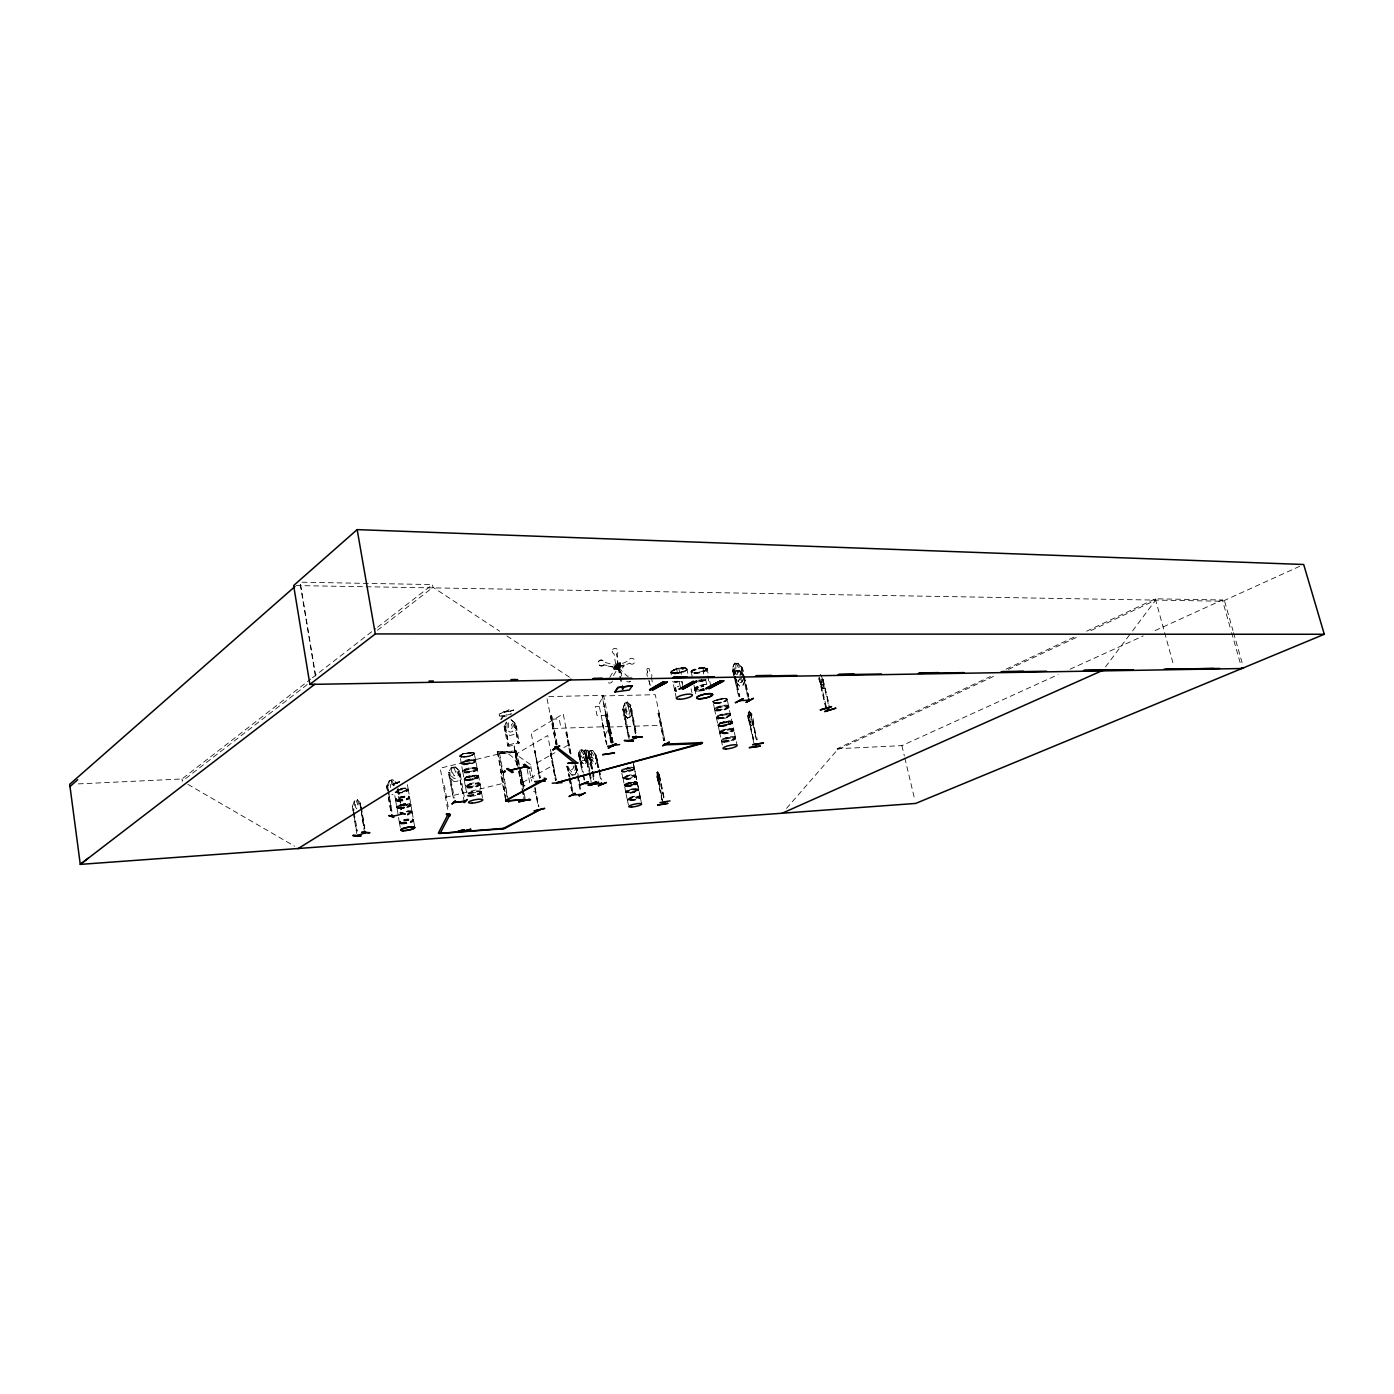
<?xml version="1.0" encoding="UTF-8"?>
<svg xmlns="http://www.w3.org/2000/svg" width="1394" height="1394" viewBox="0 0 1394 1394"><rect width="100%" height="100%" fill="white"/><g stroke="black" fill="none" stroke-linecap="round" stroke-linejoin="round"><path stroke-width="0.75" stroke-dasharray="5 3.75" d="M735.596 737.565L735.596 738.245A7.353 1.568 -12.2 0 0 725.629 738.681A7.353 1.568 -12.2 0 0 724.253 741.747A7.353 1.568 -12.2 0 0 735.649 738.28L736.99 744.744M628.293 706.95L626.586 703.116L625.714 703.534L626.15 710.382L627.422 711.898L628.729 709.145M728.609 705.939L728.835 707.42A7.197 1.655 -12.2 0 0 719.008 707.769A7.197 1.655 -12.2 0 0 717.683 710.957A7.197 1.655 -12.2 0 0 728.853 707.49L730.595 715.471A7.214 1.638 -12.2 0 1 719.426 719.043A7.214 1.638 -12.2 0 1 720.75 715.906A7.214 1.638 -12.2 0 1 730.613 715.592L730.648 714.965M748.473 717.405L754.154 742.688M719.531 732.129L721.29 740.04M721.308 740.197L722.998 748.108M749.17 722.301C754.433 731.78 744.64 715 748.142 712.107C755.949 710.243 752.516 735.805 756.942 739.987M753.771 742.741L748.247 717.753L748.317 712.195M751.192 725.96L752.359 724.88L751.244 714.582L757.238 739.709M751.174 725.821L752.324 724.775L752.394 719.199M480.094 784.125L482.742 799.372M465.579 787.035L467.112 795.329M575.617 765.585L576.785 774.071M640.125 796.671L638.853 789.893A6.691 1.324 -11.6 0 0 629.356 790.45A6.691 1.324 -11.6 0 0 628.677 792.925A6.691 1.324 -11.6 0 0 638.853 789.893M640.351 797.699L640.369 797.368A6.709 1.307 -11.6 0 0 630.89 797.96A6.709 1.307 -11.6 0 0 630.175 800.4A6.709 1.307 -11.6 0 0 640.369 797.368L640.369 797.438M625.679 791.722L623.101 778.758M636.012 776.353L636.03 776.092A6.691 1.377 -11.5 0 0 626.568 776.597A6.691 1.377 -11.5 0 0 625.889 779.159A6.691 1.377 -11.5 0 0 636.03 776.092L638.626 789.231A6.587 1.307 -11.6 0 1 628.555 792.088A6.587 1.307 -11.6 0 1 629.252 789.631A6.587 1.307 -11.6 0 1 638.574 789.091L636.03 776.545A6.587 1.359 -11.5 0 1 626.028 779.56A6.587 1.359 -11.5 0 1 626.69 777.05A6.587 1.359 -11.5 0 1 636.012 776.545L636.03 776.493M411.997 811.447L408.285 789.614M408.303 789.544L406.926 782.4M589.767 771.178L586.177 750.826L589.017 754.712L591.892 769.261M583.981 756.559L582.675 758.249L581.472 756.419L581.159 750.495L583.581 754.52L584.33 759.172L587.798 763.929L590.394 764.069L592.101 759.556L591.283 751.087M395.669 800.592L394.275 792.628M735.875 663.98L735.771 674.034M737.287 674.243L737.391 671.316L738.489 671.298L740.51 675.637M735.37 737.112L733.906 729.986M730.578 715.157L730.63 715A7.319 1.655 -12.2 0 0 720.611 715.418A7.319 1.655 -12.2 0 0 719.269 718.607A7.319 1.655 -12.2 0 0 730.63 715.105L733.854 730.491A7.214 1.586 -12.2 0 1 722.667 734.046A7.214 1.586 -12.2 0 1 724.009 730.996A7.214 1.586 -12.2 0 1 733.871 730.63L733.906 730.055A7.336 1.603 -12.2 0 0 723.869 730.508A7.336 1.603 -12.2 0 0 722.493 733.61A7.336 1.603 -12.2 0 0 733.889 730.125L733.889 730.125M500.638 719.6L502.659 716.481L511.424 713.833L505.865 714.965M501.491 719.426L503.251 716.568L506.179 715.157M714.512 709.25L716.481 718.171M514.491 723.852L518.289 743.525L514.839 724.044M694.7 688.897L696.651 697.61M388.194 790.328L387.671 785.676L389.083 794.667M448.641 772.52L449.757 772.293L454.287 798.117M823.732 688.601C823.087 677.048 826.346 691.86 822.303 687.904M584.87 754.642L585.062 750.094L587.728 750.338L591.195 754.956L592.101 759.556L590.394 764.069L587.815 763.807L584.487 759.103M412.206 812.51L414.698 827.043M622.874 777.991L621.375 770.917M734.934 674.313L733.592 668.249L732.425 668.406L734.621 663.335L734.83 672.256M508.462 722.667L508.531 727.842L511.459 729.132L512.347 726.919L509.908 720.855M634.514 768.652A6.674 1.394 -11.5 0 1 624.39 771.736A6.674 1.394 -11.5 0 1 625.052 769.139A6.674 1.394 -11.5 0 1 634.514 768.652L635.786 775.308A6.569 1.359 -11.5 0 1 625.784 778.322A6.569 1.359 -11.5 0 1 626.446 775.796A6.569 1.359 -11.5 0 1 635.769 775.291L634.514 769.105A6.569 1.377 -11.5 0 1 624.529 772.137A6.569 1.377 -11.5 0 1 625.192 769.575A6.569 1.377 -11.5 0 1 634.514 769.105L634.514 769.07M627.195 799.285L625.662 792.193M703.5 674.034A2.962 2.23 60.8 0 1 704.144 671.594L703.36 668.162L704.371 667.151M740.894 674.313L739.935 674.104M647.565 676.351A3.032 2.335 59.8 0 1 647.652 672.413L647.147 668.301M392.045 784.787L391.156 780.187M399.364 822.39L398.196 815.351M741.085 668.092L742.514 668.127L743.856 674.173M617.96 666.907C614.789 668.597 623.362 660.129 616.932 666.402M399.329 822.46L400.688 829.622M388.473 785.902L389.292 780.64L386.521 786.338L387.114 789.527M714.617 709.128L713.153 702.315M717.927 725.141L722.179 722.772L729.289 721.5M725.612 698.394C693.306 703.064 731.728 705.66 725.629 698.429M615.869 667.796L616.357 665.565L604.229 662.185A3.067 2.858 32 0 0 599.908 660.338A3.067 2.858 32 0 0 598.967 664.781A3.067 2.858 32 0 0 603.585 665.13L615.939 667.691L603.881 664.711M451.464 767.467L451.081 775.9L454.026 778.444L456.483 778.166L458.434 775.081L455.176 766.927L459.776 771.231L460.63 775.97L457.72 781.163L453.921 781.598L449.304 777.277L448.45 772.52L451.377 767.345L455.176 766.927L459.741 771.265L464.289 796.95M465.387 756.245L463.627 756.82A7.301 1.69 -10.4 0 0 474.343 753.474L474.117 752.865M410.986 804.843C411.509 804.53 404.155 809.444 400.705 808.224M410.951 804.634L410.812 805.436A7.144 1.499 -10.1 0 1 399.172 808.224L396.715 807.562L397.482 806.464M728.156 722.528L729.236 722.319M399.503 782.104A7.109 1.568 -10 0 0 393.648 783.951A7.109 1.568 -10 0 0 394.084 785.484C389.85 784.02 398.283 781.842 399.468 781.825M739.552 678.599L738.001 681.962L738.785 677.867M682.119 669.12L683.548 668.859L682.206 668.911M634.2 782.87L633.381 783.219L634.165 782.714M505.133 725.995L508.897 745.825L505.22 725.995M635.263 733.366L629.687 706.044L630.977 705.608L627.317 701.914L624.547 703.203L627.683 718.119L623.937 714.408L627.579 718.119L630.367 716.847L631.987 710.591L630.872 705.608M589.017 756.872L587.71 758.563L586.508 756.733M474.692 776.859L474.03 776.371M470.37 752.969L469.464 753.562L470.719 753.335M406.7 804.983L407.118 804.93M618.605 667.778L627.248 676.247M401.315 807.684L400.496 808.328L410.829 805.418A7.144 1.499 -10.1 0 0 401.681 805.209A7.144 1.499 -10.1 0 0 399.172 808.224L402.186 808.224M735.788 664.032L736.886 664.014L739.412 670.601L736.049 670.723L739.447 670.497L738.768 672.588L735.962 670.584L733.854 675.794M406.891 804.983L406.438 805.296M504.75 772.189L502.659 772.015M503.896 772.206L503.112 771.945M503.513 772.851L503.286 771.928M503.582 771.631C506.545 773.74 504.14 769.035 504.105 772.363M503.67 772.903L503.199 771.823M504.018 771.631L505.203 770.725M505.046 772.189L504.558 771.231M504.384 771.649L504.436 772.381M353.884 814.723L352.455 806.359L354.459 800.714L357.265 799.668L360.732 803.345L364.845 828.489M592.101 759.556L590.411 763.912M592.589 769.296L589.697 754.746L588.721 754.816C589.488 745.32 596.284 753.161 595.534 758.65L594.419 761.281L592.746 761.194L590.568 758.371L589.418 761.019L587.745 760.932L585.55 758.092C586.247 752.499 579.556 744.675 578.458 754.189L579.364 758.824L582.849 763.598L585.55 763.685L587.188 759.207M588.616 754.851L590.254 750.321M585.55 763.685L587.101 759.155M585.149 750.059L583.511 754.607L585.219 750.181L587.745 750.216L591.195 754.956M580.27 749.815L578.545 754.241L582.64 772.921M721.273 726.361L729.602 724.357L732.233 722.231L721.029 726.239L722.597 726.03L718.607 725.995L718.398 724.497M716.307 703.325L718.224 702.785L717.143 702.437M695.083 673.302L696.146 672.239M670.741 672.57L675.724 672.553M637.058 783.149L627.335 786.199L628.467 786.129M463.557 756.959L463.644 756.75A7.249 1.673 -10.4 0 1 463.4 753.684L474.134 752.847M464.254 756.315L463.697 756.803A7.301 1.69 -10.4 0 1 463.418 753.927A7.301 1.69 -10.4 0 1 474.343 753.474M464.707 757.012L465.788 756.559L464.638 756.454M477.515 775.517C474.134 775.569 463.906 775.325 464.394 779.682L469.691 779.682L465.195 779.682M745.041 680.655L742.654 685.743L739.325 685.935L734.847 680.882L733.802 675.707M744.919 680.603L742.741 685.865L739.325 685.935M469.883 779.647L467.896 779.995A7.319 1.603 -10.5 0 1 467.687 777.312A7.319 1.603 -10.5 0 1 478.612 776.737L477.515 775.534L474.849 775.761M585.532 758.057L584.4 760.706L582.709 760.619L580.496 757.778L580.183 749.85L582.797 749.955M741.207 678.512L743.507 673.319M734.655 674.051L736.137 670.671L739.43 670.619L743.908 675.532M468.384 780.309L478.438 776.807A7.319 1.603 -10.5 0 1 467.931 780.082L471.59 779.647M618.675 663.823L619.546 664.572M572.324 761.316L576.332 765.689L577.221 770.22L574.99 774.907L571.801 775.081L567.933 770.621M577.29 770.185L574.903 774.803M387.497 791.025L386.643 786.338L389.344 780.675L392.969 779.699L397.273 783.567M398.161 788.237L395.391 793.935L391.836 794.772M727.18 699.614A7.214 1.69 -12.2 0 0 717.283 699.875A7.214 1.69 -12.2 0 0 715.976 703.116A7.214 1.69 -12.2 0 0 727.18 699.614L726.64 698.603M743.019 679.453L741.469 682.52L739.273 682.572L736.433 679.558M739.865 675.219L741.416 672.152L737.931 663.178L742.392 668.214L743.594 674.313M505.098 731.536L504.14 726.57L506.353 722.179M504.297 726.622L507.207 720.837L506.928 729.829L509.995 732.146L512.556 731.519L514.578 727.964L511.075 719.774L515.78 723.8L516.843 728.661L513.863 734.551L509.873 735.474L505.22 731.449M624.39 785.449L627.3 785.798A6.569 1.324 -11.6 0 0 637.285 782.783L636.709 782.278M624.285 785.275L627.927 783.376M464.237 778.706L467.6 777.068M605.066 734.986L609.91 726.466M609.736 677.432L615.73 667.238L617.699 668.406L612.75 676.874M602.243 722.946L606.495 744.204M612.715 649.552A3.049 2.84 32.7 0 1 617.263 649.273A3.049 2.84 32.7 0 1 617.054 653.699L618.134 665.67L615.904 665.809L614.074 653.873A3.049 2.84 32.7 0 1 612.715 649.552L612.872 649.343M618.134 665.67L616.688 653.873M613.569 668.388L614.928 666.315L623.989 665.13L622.769 668.092L613.761 669.294L613.569 668.388L622.595 667.186L623.989 665.13M616.096 664.729L619.459 663.718L619.668 667.43L616.723 667.813L616.096 664.729L619.459 663.718M620.94 665.53L617.403 666.785L616.775 663.701L620.156 662.673L620.783 665.757M613.761 669.294L614.928 666.315M615.73 667.238L617.699 668.406M616.723 667.813L616.514 664.102M620.365 666.384L620.156 662.673M630.105 663.439L630.036 663.544A3.049 2.84 34.1 0 0 634.531 662.551A3.049 2.84 34.1 0 0 632.562 658.404A3.049 2.84 34.1 0 0 628.833 660.739L617.803 665.478L618.762 667.517M619.372 668.562A2.683 2.492 33.3 0 0 617.246 664.537A2.683 2.492 33.3 0 0 614.824 668.109A2.683 2.492 33.3 0 0 619.372 668.562L619.563 668.284A2.683 2.492 33.3 0 0 617.437 664.241A2.683 2.492 33.3 0 0 615.015 667.831A2.683 2.492 33.3 0 0 619.563 668.284M635.978 733.035L630.158 706.044M675.794 673.476L674.382 673.319L675.829 672.971M674.609 673.006L676.282 673.145M504.07 712.073L509.925 711.271L504.175 712.055M672.135 670.514C675.916 669.137 684.315 665.391 687.068 669.277A8.259 2.091 -11.9 0 0 675.463 669.451A8.259 2.091 -11.9 0 0 674.26 673.389L676.003 672.971M683.409 668.789L682.955 668.545M691.476 670.984L691.128 672.378L694.874 673.128M695.31 672.849L696.547 672.727L695.397 672.378M695.362 673.285C699.004 671.838 694.439 673.598 695.484 672.797M702.959 668.179L702.419 668.893L703.378 668.144M703.465 668.196L703.029 668.754M1105.529 666.855L1131.248 632.632M1132.538 630.907L1155.678 600.1L1090.857 630.611M506.58 716.15L500.568 715.68L500.028 713.972L503.461 711.933M627.387 786.146L637.058 783.184M624.233 785.083L629.217 785.693M633.434 783.079L634.113 782.644M716.063 703.168L717.527 702.646L716.307 702.75M663.23 803.937L657.567 772.468M659.467 784.979L660.146 779.141L659.467 785.101L657.01 777.469L657.689 771.631L659.031 782.208L658.055 780.239M659.397 775.151L664.102 797.873M786.547 808.346L837.446 749.815L994.602 675.881M676.648 667.987L677.17 672.047A2.997 2.265 60.4 0 0 676.595 674.452M647.043 668.371L649.134 668.58L650.092 672.396A3.032 2.335 59.8 0 1 651.817 676.299M691.459 670.967L703.761 667.465M454.008 767.833L456.308 773.809L454.235 775.935L452.266 772.154L452.789 767.972L454.043 767.798M449.304 777.277L453.991 781.424M459.654 771.3L458.731 771.3M748.648 712.473L750.355 720.228L748.77 712.456M509.873 711.341L513.759 710.121L508.897 709.894M750.826 714.564L756.576 740.04M748.299 717.753L755.339 746.574M475.598 760.288L474.274 753.248A7.249 1.673 -10.4 0 0 463.4 753.684L459.793 755.949L464.359 756.959M464.202 756.959L465.753 756.628M402.117 807.736C388.804 808.712 403.894 802.7 408.477 803.763M474.204 753.945L472.374 755.025M502.537 772.293L504.21 771.457M504.105 771.37L505.011 770.777M503.443 773.095L504.332 772.485M621.602 675.985L619.877 667.534L617.124 668.562L618.779 667.168L617.211 668.44L624.181 676.264M78.343 783.898L181.987 778.967L310.67 679.122M312.395 677.78L375.875 628.52M377.582 627.195L432.488 584.574L432.994 587.292L499.662 631.203M307.272 684.524L182.3 781.163L181.987 778.967M377.46 630.245L432.994 587.292M464.986 778.148L464.08 779.333M507.172 796.863L498.895 753.178L515.466 752.446L517.052 765.236L513.863 744.518L518.463 769.052M474.901 776.528L474.587 776.563M474.831 776.807L473.768 776.928M475.162 778.776L478.734 776.685L476.365 775.744M514.822 752.586L515.815 752.342L518.917 768.756M515.397 752.481L499.017 753.387L515.815 752.342M504.889 770.743L505.22 771.893M672.117 670.566L670.636 671.943L672.169 678.355M698.411 672.71L707.246 668.998L703.761 667.499M719.217 723.591C717.84 722.301 733.296 721.256 731.937 721.517M624.582 784.508L631.168 782.261M728.417 722.65L728.94 722.127M517.087 764.801A603.689 97.284 -48.2 0 0 497.1 751.958L516.442 750.983L523.83 791.478M557.217 744.623L551.623 715.836L556.99 744.762M516.442 750.983L497.1 751.958M502.467 771.074L502.624 772.659M502.659 771.753L503.826 771.544M646.903 669.381L647.652 672.413M565.929 732.774L566.853 732.442L565.929 732.774L570.094 753.962M539.461 778.131L534.843 750.878L540.349 777.8M535.191 750.861L534.303 751.192M681.387 674.4A2.997 2.265 60.4 0 0 679.662 671.96L678.355 667.97M610.764 742.532L605.31 714.198L606.233 714.164L611.914 742.357M606.233 714.164L605.083 714.32M605.92 714.843L606.826 714.826L612.28 743.107M536.917 762.954L554.864 752.708M563.838 747.567L569.222 744.501M550.334 753.788L551.205 753.457L550.334 753.788L555.474 780.361M524.092 786.739L520.554 771.021M705.712 670.375L704.284 671.019M508.932 709.894L499.087 714.111L499.784 715.976M692.469 670.253L693.933 669.573M522.698 782.4L553.453 765.097M741.364 668.284L743.838 678.216M742.514 668.127L737.844 663.213L734.446 663.248L732.338 668.44L733.331 673.511L736.694 677.31M658.038 713.379L659.153 713.223L658.038 713.379L663.753 740.824M575.513 765.742L576.402 765.654L578.632 778.009M735.021 680.795L739.412 685.9M571.888 774.925L574.973 774.768M460.717 754.781L463.331 753.701M470.562 753.3L469.656 753.3M472.374 755.06L464.882 756.89M676.491 673.058L682.363 671.995L687.068 669.277A8.259 2.091 -11.9 0 1 674.26 673.389L674.365 673.267M407.118 805.105L406.316 804.704M467.931 780.048L469.029 779.438M628.241 736.659L622.7 709.441L623.728 709.11L629.705 738.437M476.626 778.253L477.741 777.713M630.123 705.643L635.594 733.366M627.596 717.98L630.297 716.743L627.317 701.914L630.89 705.695L636.309 733.035M837.446 749.815L837.202 748.735L990.367 676.543M1006.085 669.137L1076.778 635.821M1086.588 631.203L1155.33 598.81L1222.364 599.995L1230.989 630.437M1008.35 669.416L1079.061 636.152M724.601 701.304L725.873 700.729M837.202 748.735L901.901 745.633L1058.168 674.609M1070.052 669.207L1143.237 635.943M1155.103 630.558L1222.364 599.995M1299.731 566.295L1222.712 601.232L295.789 585.567M721.691 726.013L722.719 725.56M629.164 785.972L628.276 786.233M587.641 750.373L589.871 754.921L590.22 750.477L592.798 750.599M579.346 754.241L583.337 772.956M588.529 754.799L592.433 773.531M579.521 758.754L582.953 763.442M596.092 755.287L598.915 767.554M589.523 759.381L592.903 764.156L595.552 764.243L597.172 759.8L595.412 764.156M618.675 667.639L629.809 663.161M505.325 726.309L504.158 726.501L507.799 746.069L507.486 744.849L508.775 744.535M507.712 745.964C510.64 747.689 520.99 740.179 519.282 743.298L515.902 723.73L511.04 719.74M508.949 744.936L518.917 742.044M353.152 810.994L352.212 806.342L353.292 805.68L353.937 810.262M364.531 832.95L360.349 803.327L361.586 807.91M359.6 803.606L360.61 803.345M673.563 669.852L675.358 669.19A8.207 2.091 -11.9 0 1 686.841 669.033A8.207 2.091 -11.9 0 1 674.226 673.075A8.207 2.091 -11.9 0 1 675.41 669.172M619.041 668.876L617.472 667.918L619.877 667.534M464.585 756.21L465.265 756.576M399.939 805.418L397.499 806.412L410.516 804.094M720.611 723.364L722.197 722.806A7.197 1.603 -12.2 0 1 732.077 722.388A7.197 1.603 -12.2 0 1 720.925 725.891A7.197 1.603 -12.2 0 1 722.249 722.789A7.197 1.603 -12.2 0 1 732.094 722.458A7.197 1.603 -12.2 0 1 720.907 725.821L719.548 725.838M513.567 710.104L509.873 711.219M503.461 711.916L513.097 710.417M822.617 679.366L828.977 703.761M828.228 703.726L822.373 679.087L823.384 679.418M822.425 687.991C821.746 685.621 817.163 679.07 819.62 677.832L826.172 706.375M822.303 688.026L819.933 682.537M680.342 672.535L682.346 671.978M695.937 673.075L698.411 672.675M464.411 756.262L463.749 756.663A7.249 1.673 -10.4 0 0 474.239 753.213L474.378 753.893A7.249 1.673 -10.4 0 1 463.801 757.256A7.249 1.673 -10.4 0 1 463.522 754.381A7.249 1.673 -10.4 0 1 474.361 753.91M467.53 776.719L469.255 776.249M467.652 776.998A7.284 1.603 -10.5 0 1 478.508 776.441A7.284 1.603 -10.5 0 1 467.896 779.751A7.284 1.603 -10.5 0 1 467.652 776.998L471.189 776.162M475.18 778.81L471.59 779.682M401.733 807.875L404.277 807.736M628.886 785.728L627.3 785.815A6.587 1.324 -11.6 0 1 627.962 783.289L629.53 782.958M389.414 780.779L392.969 779.699L395.513 784.038M393.735 784.508L391.888 780.762L390.703 781.076L390.564 787.523M387.619 786.094L386.696 786.355M515.693 723.8L514.734 724.009M498.041 754.137L440.26 768.181L447.753 810.001M445.47 797.298L503.495 783.306M505.255 798.274L500.272 771.997L501.248 771.771M469.325 776.597L474.831 775.726M724.392 725.751L726.239 725.368M629.478 782.626L637.232 782.208M629.53 782.923L636.675 782.261M677.362 668.58L679.488 668.127M695.589 672.622L696.477 672.361M719.426 702.75L721.256 702.349M631.238 782.592L632.911 782.33M657.567 771.527L659.589 774.907M615.12 667.238L624.163 666.036M616.775 663.701L619.738 663.317M451.429 767.502L455.141 767.048M722.737 725.856L720.907 725.856A7.197 1.603 -12.2 0 1 722.231 722.737M694.526 673.075L696.373 672.971M521.06 770.725L523.761 786.756M552.878 728.522L608.481 726.57M608.394 727.11L661.662 725.228M551.867 719.165L559.221 718.938L561.033 728.226M606.163 715.436L597.068 715.714L595.238 706.584L604.334 706.322M551.623 715.836L550.438 715.993L556.258 744.657M548.818 696.599L602.191 695.362L611.687 742.497M739.273 679.906L740.371 679.889M634.444 782.191L635.716 782.173M734.533 663.387L737.914 663.3M468.036 780.501A7.266 1.586 -10.5 0 0 478.63 777.19A7.266 1.586 -10.5 0 0 467.792 777.747A7.266 1.586 -10.5 0 0 468.036 780.501L468.593 780.204M302.062 582.222L432.488 584.574M729.289 721.534L730.63 721.517M623.728 709.11L628.955 736.328M622.7 709.441L624.704 703.325L627.3 702.053L630.367 710.051L629.217 713.85L627.492 714.686L625.174 712.543L624.704 703.325L622.926 709.441L629.426 740.859M714.652 703.116L716.76 703.203M579.155 753.927L582.64 770.969M589.889 775.325L585.306 754.468M595.29 755.025L597.956 767.624M578.649 754.206L579.625 754.119M585.428 754.624L586.456 754.52M596.44 755.13L595.43 755.234L599.072 771.666M499.714 716.011L504.767 716.289M591.178 751.122L593.6 755.13L593.548 758.894L591.509 757.012M357.265 799.668L359.948 807.318M354.372 800.714L354.512 809.339M461.013 756.715L462.198 756.855M704.266 667.203L706.497 671.559A2.962 2.23 60.8 0 1 708.187 673.982M718.537 725.664L719.531 725.821M730.648 721.552L731.658 721.709M409.749 804.233L410.638 804.46M443.414 785.85L444.407 785.624L448.729 809.775M187.929 784.404L294.674 846.245M458.469 771.405L464.15 801.236M731.658 721.743L732.181 722.057A7.249 1.621 -12.2 0 1 720.82 725.56A7.249 1.621 -12.2 0 1 722.162 722.441A7.249 1.621 -12.2 0 1 732.059 722.109M520.816 782.975L529.302 788.429M533.536 791.147L535.801 792.594M506.876 635.96L569.937 677.501M737.13 674.156L736.311 674.4M530.434 764.47L515.344 754.032L517.296 764.365M739.343 670.671L742.706 674.347L741.329 667.9M356.847 808.851L355.609 807.405L355.54 801.08L356.446 800.731L358.328 806.394M741.73 681.718L742.671 681.823L739.953 677.867M728.713 706.113L728.661 706.044A7.197 1.673 -12.2 0 0 718.712 706.409A7.197 1.673 -12.2 0 0 717.405 709.616A7.197 1.673 -12.2 0 0 728.557 706.148M633.05 761.891L634.253 767.85A6.569 1.377 -11.5 0 0 624.93 768.338A6.569 1.377 -11.5 0 0 624.268 770.899A6.569 1.377 -11.5 0 0 634.253 767.85L634.514 768.39M627.405 800.104L628.624 806.063M592.729 750.512L596.266 755.199L598.636 767.658M586.107 754.677L582.709 749.989L586.282 754.59L589.07 769.209M731.955 721.935A7.179 1.603 -12.2 0 1 720.82 725.368A7.179 1.603 -12.2 0 1 722.144 722.266A7.179 1.603 -12.2 0 1 731.955 721.935L732.268 722.562M480.006 783.811A7.423 1.603 -10.5 0 0 468.942 784.404A7.423 1.603 -10.5 0 0 469.186 787.174A7.423 1.603 -10.5 0 0 480.006 783.811L477.288 768.756A7.406 1.655 -10.4 0 1 466.432 772.049A7.406 1.655 -10.4 0 1 466.154 769.192A7.406 1.655 -10.4 0 1 477.218 768.669L475.807 760.915A7.388 1.673 -10.4 0 1 465.021 764.33A7.388 1.673 -10.4 0 1 464.742 761.42A7.388 1.673 -10.4 0 1 475.79 760.915L475.807 760.619A7.388 1.673 -10.4 0 1 464.934 763.912A7.388 1.673 -10.4 0 1 464.655 761.002A7.388 1.673 -10.4 0 1 475.72 760.497M481.488 792.001L481.505 792.036A7.423 1.568 -10.5 0 1 470.684 795.382A7.423 1.568 -10.5 0 1 470.44 792.663A7.423 1.568 -10.5 0 1 481.505 792.036L481.453 791.914M462.669 771.649L461.431 763.999M406.525 811.465A7.231 1.499 -10.1 0 1 412.171 811.9L412.188 811.883A7.231 1.499 -10.1 0 1 407.292 814.253M461.24 763.529L459.968 755.775M634.2 767.728L633.486 764.139M749.205 711.027L751.349 714.652M638.557 789.039L638.835 789.614A6.691 1.324 -11.6 0 1 628.589 792.541A6.691 1.324 -11.6 0 1 629.286 790.067A6.691 1.324 -11.6 0 1 638.766 789.492M462.878 772.015L465.404 786.686M739.43 670.619L742.166 675.62M716.499 718.241L719.548 731.885M694.822 689.821L694.77 689.664A8.312 2.021 -12.1 0 1 703.674 685.761M820.264 681.736L822.774 685.378L822.199 679.279M820.421 674.26L822.896 679.575M658.125 778.514L658.7 779.891L657.463 772.485M749.205 711.167L751.471 718.659L750.721 722.772L748.195 712.212M412.032 811.604L411.979 811.447A7.109 1.464 -10.1 0 0 406.421 811.029M640.369 797.124L640.125 796.636A6.587 1.289 -11.6 0 1 630.071 799.546A6.587 1.289 -11.6 0 1 630.768 797.141A6.587 1.289 -11.6 0 1 640.09 796.566L638.835 790.346A6.587 1.307 -11.6 0 0 629.496 790.886A6.587 1.307 -11.6 0 0 628.816 793.343A6.587 1.307 -11.6 0 0 638.835 790.346M728.557 705.782L727.058 698.952M1224.664 601.424L1232.958 630.576M1233.551 632.649L1242.42 663.892M1231.582 632.51L1241.061 665.879M732.983 668.214L734.673 674.452M1155.33 598.81L1173.504 664.903M705.556 679.627L707.438 686.859M679.122 681.927L680.533 687.416M649.012 680.638L650.893 688.026M648.907 680.69L649.848 684.384M901.901 745.633L904.357 755.949M904.845 758.022L914.673 799.302M823 679.261L829.535 707.682M821.502 679L821.972 682.799L820.125 678.408M819.236 677.676L825.788 706.497M818.853 677.78L825.405 706.34M662.185 800.034L657.236 777.016L661.836 800.086M744.291 676.177L748.735 696.338M743.734 675.637L748.473 696.477M744.274 680.237L748.717 700.398M743.124 676.334L747.567 696.495M735.37 676.334L739.796 696.564M735.108 676.473L739.534 696.704M734.011 674.33L732.286 668.353L734.638 678.512M734.464 676.351L738.89 696.582M735.091 680.533L738.628 696.721M706.95 668.214L708.622 675.881M709.773 681.23L710.609 685.046M691.232 672.082L692.487 678.007M693.968 685.081L694.787 688.897M686.754 668.493L688.409 676.212M691.093 688.81L691.912 692.574M676.317 698.115L672.727 681.126A8.242 2.056 -11.9 0 0 682.224 681.474M664.868 740.667L655.302 694.7L602.103 695.937L611.583 743.019M658.926 713.345L664.642 740.789M658.282 713.24L663.98 740.702M659.153 774.907L663.945 797.699M663.753 797.926L658.961 775.099M622.595 667.186L622.769 668.092M619.041 664.346L619.668 667.43M619.145 667.377L620.87 675.829M618.762 667.953L623.066 689.037M617.193 663.056L617.821 666.14M618.03 667.778L621.48 684.663M641.188 801.811L640.351 797.769L641.536 803.658M613.116 742.375L603.619 695.275L598.897 704.249L606.913 744.135M613.029 742.514L607.017 714.251L612.611 742.584M605.31 714.198L611.356 743.141M602.313 722.806L606.582 744.065M599.333 769.627L601.389 779.978M599.054 769.732L600.692 778.009M599.472 773.722L601.128 782.017M592.99 771.37L594.646 779.699M589.296 754.52L592.293 769.401M592.711 771.492L594.367 779.804M592.311 771.335L593.966 779.664M592.851 775.622L593.67 779.769M590.167 773.269L591.823 781.598M590.307 777.399L591.544 783.655M585.428 754.259L588.791 771.265M589.192 773.339L590.429 779.594M583.755 775.047L584.992 781.32M583.058 775.012L584.295 781.285M578.545 754.154L581.943 770.934M579.033 780.048L580.235 786.181M576.018 765.846L577.621 774.018M578.022 776.075L579.224 782.208M579.625 784.247L580.828 790.381M577.377 776.005L578.388 782.243M578.98 784.177L579.991 790.433M574.746 765.776L575.426 769.174L573.91 771.98L571.871 772.084L569.257 769.488L568.595 766.09M571 753.631L563.211 713.85L531.166 733L539.809 778.113M573.23 765.846L573.631 767.85L571.888 769.715L570.163 766.003M566.504 732.46L570.651 753.649M566.295 732.774L570.442 753.945M567.881 766.16L569.867 776.406M570.268 778.462L572.673 790.764M567.672 766.264L570.477 780.623M570.878 782.661L573.283 794.963M566.94 766.125L569.031 776.458L566.818 766.299M569.432 778.497L571.819 790.816M569.222 778.619L571.627 790.921M547.093 698.777L556.032 744.797M556.345 780.048L547.737 735.509L517.226 753.457L523.569 787.018M550.874 753.474L556.014 780.082M550.665 753.771L555.805 780.344M534.843 750.878L540.001 777.817M535.017 787.558L538.851 806.568M530.818 766.473L533.118 778.532M534.878 787.819L538.485 806.656M535.052 789.753L538.241 806.499M529.703 770.969L531.619 781.058M527.141 769.244L529.842 783.428M524.231 793.604L525.451 799.982M519.3 770.795L522.314 787.68M522.698 789.666L523.83 795.678M518.934 771.039L524.301 799.929M518.655 771.596L521.687 787.593M522.07 789.596L523.203 795.591M499.505 753.091L507.991 798.483M497.641 752.08L505.987 796.741M497.344 751.802L506.283 801.149M478.508 776.144A7.319 1.603 -10.5 0 1 467.826 779.473A7.319 1.603 -10.5 0 1 467.565 776.702A7.319 1.603 -10.5 0 1 478.508 776.144L478.647 777.172M458.626 771.405L463.278 797.072M453.381 798.135L448.746 772.415L453.277 798.239M398.196 789.579L401.664 809.6M398.022 789.509L401.507 809.548M400.688 809.862L397.22 789.823A7.214 1.568 -10 0 1 398.876 789.352M395.652 800.592L397.987 814.009M389.449 796.81L392.045 811.831M388.56 792.472L391.871 811.778M388.49 797.072L391.801 816.379M388.316 797.019L390.912 812.04M707.821 676.038L709.058 683.269M361.046 807.509L364.583 828.472M359.861 803.624L364.095 828.768M354.024 812.336L357.439 831.19M354.233 816.814L357.038 833.542M353.274 812.615L356.759 833.525M682.624 685.552L682.014 681.893L682.52 685.604M300.616 584.818L315.741 676.334M300.25 584.33L315.48 676.491M651.434 676.961L652.636 684.349M657.393 777.068L656.853 772.398L657.044 777.486M637.285 782.766A6.587 1.324 -11.6 0 1 627.283 785.78A6.569 1.324 -11.6 0 1 627.962 783.306A6.587 1.324 -11.6 0 1 637.285 782.766A6.569 1.324 -11.6 0 0 627.962 783.306M706.113 679.383A8.312 2.056 -12.1 0 1 698.133 681.335M704.231 679.558A8.312 2.056 -12.1 0 1 698.028 680.864M704.266 689.734A8.312 2.021 -12.1 0 1 694.77 689.682M704.162 689.263A8.312 2.021 -12.1 0 1 694.682 689.211L694.7 689.194A8.312 2.021 -12.1 0 1 703.587 685.29M680.011 681.422A8.364 2.091 -11.9 0 1 672.622 681.143M676.282 690.518A8.381 2.056 -11.9 0 1 675.776 688.061M677.815 681.23A8.364 2.091 -11.9 0 1 674.33 681.3M676.247 689.943A8.259 2.021 -11.9 0 1 675.759 687.521M677.17 686.841A8.259 2.021 -11.9 0 1 678.965 686.197M676.578 691.494A8.277 2.021 -11.9 0 1 676.09 689.089M676.386 690.988A8.381 2.056 -11.9 0 1 675.881 688.549M612.402 681.056A3.067 2.875 33.1 0 1 606.895 681.544M603.654 665.025A3.067 2.858 32 0 1 599.037 664.677A3.067 2.858 32 0 1 599.908 660.338A3.067 2.858 32 0 1 604.16 662.307M626.742 681.387A3.067 2.858 34.5 0 0 630.367 681.265A3.067 2.858 34.5 0 1 626.655 681.509M627.614 676.125A3.067 2.858 34.5 0 1 628.398 676.09M397.273 790.224A7.214 1.568 -10 0 1 407.118 789.021A7.214 1.568 -10 0 1 405.114 791.565A7.214 1.568 -10 0 1 395.269 792.768M397.412 790.694A7.092 1.551 -10 0 1 407.414 789.579A7.092 1.551 -10 0 1 404.068 792.315A7.092 1.551 -10 0 1 394.641 792.959M400.705 788.969A7.214 1.568 -10 0 1 407.484 790.137A7.214 1.568 -10 0 1 395.199 792.367M400.618 788.516A7.092 1.551 -10 0 1 407.292 789.684A7.092 1.551 -10 0 1 395.216 791.862M406.595 811.866A7.231 1.499 -10.1 0 1 412.241 812.301L412.258 812.162A7.231 1.499 -10.1 0 1 407.362 814.671M408.372 812.197A7.109 1.464 -10.1 0 1 412.206 812.981A7.109 1.464 -10.1 0 1 407.414 815.107M411.979 811.447A7.109 1.464 -10.1 0 1 407.17 813.765M481.61 792.297L481.61 792.35A7.423 1.568 -10.5 0 0 470.51 793.081A7.423 1.568 -10.5 0 0 470.754 795.8A7.423 1.568 -10.5 0 0 481.592 792.454L481.61 792.384M585.271 753.196L587.292 756.733L586.613 760.27L587.867 757.412L590.289 760.462L588.163 756.803L588.826 753.387L587.571 756.071L585.271 753.196M480.041 784.404L480.041 784.439A7.423 1.603 -10.5 0 1 469.255 787.593A7.423 1.603 -10.5 0 1 469.011 784.839A7.423 1.603 -10.5 0 1 480.076 784.247L480.059 784.404M728.87 706.932L728.87 706.967A7.319 1.69 -12.2 0 0 718.851 707.281A7.319 1.69 -12.2 0 0 717.527 710.539A7.319 1.69 -12.2 0 0 728.87 707.002L728.818 707.072M477.306 769.018L477.306 769.052A7.406 1.655 -10.4 0 0 466.241 769.61A7.406 1.655 -10.4 0 0 466.502 772.468A7.406 1.655 -10.4 0 0 477.288 769.087L477.288 769.087M393.578 783.707L393.544 783.724A7.109 1.568 -10 0 0 394.049 785.24A7.075 1.568 -10 0 1 393.648 783.707A7.075 1.568 -10 0 1 399.468 781.86A7.109 1.568 -10 0 0 393.613 783.724M478.386 776.127L478.351 776.109A7.266 1.586 -10.5 0 0 467.565 776.528A7.266 1.586 -10.5 0 0 467.826 779.281A7.266 1.586 -10.5 0 0 478.421 775.97L478.421 776.144M730.439 714.146L730.404 714.111A7.214 1.638 -12.2 0 0 720.454 714.547A7.214 1.638 -12.2 0 0 719.147 717.701A7.214 1.638 -12.2 0 0 730.317 714.233M733.697 729.184L733.662 729.149A7.214 1.586 -12.2 0 0 723.713 729.62A7.214 1.586 -12.2 0 0 722.371 732.686A7.214 1.586 -12.2 0 0 733.575 729.254M735.422 737.252L735.387 737.234A7.231 1.551 -12.2 0 0 725.49 737.809A7.231 1.551 -12.2 0 0 724.131 740.806A7.231 1.551 -12.2 0 0 735.352 737.409M477.062 768.321L477.044 768.286A7.284 1.621 -10.4 0 1 466.398 771.544A7.284 1.621 -10.4 0 1 466.136 768.739A7.284 1.621 -10.4 0 1 477.009 768.216M481.331 791.618L481.313 791.565A7.301 1.551 -10.5 0 0 470.405 792.193A7.301 1.551 -10.5 0 0 470.649 794.876A7.301 1.551 -10.5 0 0 481.313 791.565M640.369 797.804L640.351 797.769A6.604 1.289 -11.6 0 0 631.012 798.396A6.604 1.289 -11.6 0 0 630.332 800.801A6.604 1.289 -11.6 0 0 640.351 797.821M480.076 784.735L480.041 784.7A7.301 1.568 -10.5 0 0 469.151 785.327A7.301 1.568 -10.5 0 0 469.395 788.046A7.301 1.568 -10.5 0 0 480.059 784.735M477.288 769.575L477.271 769.54A7.284 1.621 -10.4 0 1 466.642 772.921A7.284 1.621 -10.4 0 1 466.38 770.115A7.284 1.621 -10.4 0 1 477.271 769.575M475.79 761.403L475.755 761.368A7.284 1.655 -10.4 0 0 464.882 761.908A7.284 1.655 -10.4 0 0 465.16 764.766A7.284 1.655 -10.4 0 0 475.772 761.42M627.213 785.362A6.552 1.324 -11.6 0 0 637.18 782.365A6.552 1.324 -11.6 0 0 627.892 782.888A6.552 1.324 -11.6 0 0 627.213 785.362M625.801 778.776A6.691 1.377 -11.5 0 0 635.96 775.709A6.691 1.377 -11.5 0 0 626.481 776.214A6.691 1.377 -11.5 0 0 625.801 778.776M624.303 771.352A6.674 1.394 -11.5 0 0 634.444 768.268A6.674 1.394 -11.5 0 0 624.965 768.756A6.674 1.394 -11.5 0 0 624.303 771.352M627.439 786.46A6.552 1.324 -11.6 0 0 637.407 783.463A6.552 1.324 -11.6 0 0 628.119 784.003A6.569 1.324 -11.6 0 0 627.439 786.477A6.569 1.324 -11.6 0 0 637.424 783.48A6.569 1.324 -11.6 0 0 628.119 784.003A6.552 1.324 -11.6 0 0 627.439 786.46M630.105 800.017A6.709 1.307 -11.6 0 0 640.282 796.967A6.709 1.307 -11.6 0 0 630.802 797.56A6.709 1.307 -11.6 0 0 630.105 800.017M715.958 702.855A7.179 1.69 -12.2 0 0 727.076 699.37A7.179 1.69 -12.2 0 0 717.248 699.614A7.179 1.69 -12.2 0 0 715.958 702.855M716.098 703.534A7.162 1.673 -12.2 0 0 727.215 700.067A7.162 1.673 -12.2 0 0 717.405 700.311A7.162 1.673 -12.2 0 0 716.098 703.534M719.182 718.189A7.319 1.655 -12.2 0 0 730.526 714.686A7.319 1.655 -12.2 0 0 720.524 715A7.319 1.655 -12.2 0 0 719.182 718.189M717.44 710.121A7.319 1.69 -12.2 0 0 728.766 706.584A7.319 1.69 -12.2 0 0 718.764 706.863A7.319 1.69 -12.2 0 0 717.44 710.121M724.427 742.183A7.231 1.551 -12.2 0 0 735.649 738.768A7.231 1.551 -12.2 0 0 725.786 739.168A7.231 1.551 -12.2 0 0 724.427 742.183M721.081 726.57A7.179 1.603 -12.2 0 0 732.216 723.137A7.179 1.603 -12.2 0 0 722.406 723.486A7.179 1.603 -12.2 0 0 721.081 726.57M724.166 741.312A7.336 1.586 -12.2 0 0 735.562 737.862A7.336 1.586 -12.2 0 0 725.542 738.262A7.336 1.586 -12.2 0 0 724.166 741.312M722.406 733.192A7.336 1.603 -12.2 0 0 733.802 729.707A7.336 1.603 -12.2 0 0 723.782 730.09A7.336 1.603 -12.2 0 0 722.406 733.192M694.456 672.779A8.155 2.056 -12.1 0 0 707.037 668.754A8.155 2.056 -12.1 0 0 695.78 668.893A8.19 2.074 -12.1 0 0 694.421 672.814A8.19 2.074 -12.1 0 0 707.089 668.754A8.19 2.074 -12.1 0 0 695.763 668.893A8.155 2.056 -12.1 0 0 694.456 672.779M694.63 673.546A8.137 2.039 -12.1 0 0 707.176 669.521A8.137 2.039 -12.1 0 0 695.954 669.678A8.137 2.039 -12.1 0 0 694.63 673.546M694.491 673.075A8.19 2.074 -12.1 0 0 707.141 669.033A8.19 2.074 -12.1 0 0 695.833 669.172A8.19 2.074 -12.1 0 0 694.491 673.075M698.289 681.823A8.172 2.021 -12.1 0 0 706.148 679.906A8.19 2.021 -12.1 0 1 698.289 681.84M695.014 690.187A8.19 1.986 -12.1 0 0 704.353 690.239A8.207 1.986 -12.1 0 1 694.996 690.187A8.207 1.986 -12.1 0 1 703.778 686.318A8.19 1.986 -12.1 0 0 695.014 690.187M694.892 688.078A8.19 1.986 -12.1 0 0 704.022 688.706A8.207 2.004 -12.1 0 1 694.874 688.078A8.207 2.004 -12.1 0 1 707.368 684.367A8.19 1.986 -12.1 0 0 694.892 688.078M697.958 680.289A8.172 2.021 -12.1 0 0 702.071 679.575A8.19 2.039 -12.1 0 1 697.958 680.307M674.4 673.842A8.19 2.074 -11.9 0 0 686.998 669.8A8.19 2.074 -11.9 0 0 675.585 669.956A8.19 2.074 -11.9 0 0 674.4 673.842M464.916 763.407A7.284 1.655 -10.4 0 0 475.511 760.044A7.284 1.655 -10.4 0 0 464.638 760.532A7.284 1.655 -10.4 0 0 464.916 763.407M470.893 796.253A7.301 1.533 -10.5 0 0 481.557 792.959A7.301 1.533 -10.5 0 0 470.667 793.569A7.301 1.533 -10.5 0 0 470.893 796.253M469.151 786.669A7.301 1.568 -10.5 0 0 479.797 783.358A7.301 1.568 -10.5 0 0 468.907 783.951A7.301 1.568 -10.5 0 0 469.151 786.669M397.987 801.236A7.109 1.516 -10 0 0 409.505 798.466A7.109 1.516 -10 0 0 400.461 798.222A7.109 1.516 -10 0 0 397.987 801.236M397.83 800.818A7.214 1.551 -10 0 0 409.522 797.995A7.214 1.551 -10 0 0 400.357 797.734A7.214 1.551 -10 0 0 397.83 800.818M399.137 807.91A7.092 1.499 -10.1 0 0 410.655 805.14A7.092 1.499 -10.1 0 0 401.629 804.913A7.092 1.499 -10.1 0 0 399.137 807.91M399.067 807.44A7.075 1.499 -10.1 0 0 410.55 804.687A7.075 1.499 -10.1 0 0 401.559 804.46A7.075 1.499 -10.1 0 0 399.067 807.44M399.067 807.631A7.144 1.499 -10.1 0 0 410.638 804.843A7.144 1.499 -10.1 0 0 401.577 804.634A7.144 1.499 -10.1 0 0 399.067 807.631M397.743 799.912A7.109 1.516 -10 0 0 409.261 797.141A7.109 1.516 -10 0 0 400.235 796.88A7.109 1.516 -10 0 0 397.743 799.912M397.76 800.4A7.214 1.551 -10 0 0 409.453 797.577A7.214 1.551 -10 0 0 400.287 797.316A7.214 1.551 -10 0 0 397.76 800.4M397.795 782.905A7.092 1.568 -10 0 0 394.171 785.902A7.075 1.568 -10 0 1 397.795 782.888M401.908 823.959A7.127 1.446 -10.2 0 0 413.478 821.188A7.127 1.446 -10.2 0 0 404.434 821.049A7.127 1.446 -10.2 0 0 401.908 823.959M401.751 823.523A7.231 1.464 -10.2 0 0 413.495 820.717A7.231 1.464 -10.2 0 0 404.312 820.561A7.231 1.464 -10.2 0 0 401.751 823.523M399.276 808.625A7.075 1.481 -10.1 0 0 410.76 805.871A7.075 1.481 -10.1 0 0 401.768 805.645A7.075 1.481 -10.1 0 0 399.276 808.625M401.681 822.617A7.127 1.446 -10.2 0 0 413.234 819.846A7.127 1.446 -10.2 0 0 404.19 819.707A7.127 1.446 -10.2 0 0 401.681 822.617M401.681 823.122A7.231 1.464 -10.2 0 0 413.426 820.299A7.231 1.464 -10.2 0 0 404.243 820.16A7.231 1.464 -10.2 0 0 401.681 823.122"/><path stroke-width="1.5" d="M520.642 800.574L530.591 799.72L520.903 800.295M535.104 781.511L545.176 781.058L534.843 781.773M624.355 740.301L633.364 741.05M624.442 740.806L633.364 741.12M598.253 782.226L590.359 785.327M588.181 781.773L579.921 785.031L588.216 781.72M735.823 702.698L742.741 698.638M352.787 835.546L361.098 835.86L353.222 835.476M360.628 835.999L353.083 835.442M608.708 748.055L615.939 743.664M574.798 793.43L569.013 796.549L575.234 793.343M559.325 746.104L552.843 749.763L559.796 745.999M389.17 815.49L393.944 817.128L388.699 815.699M511.999 772.468L513.288 772.206L507.921 768.512L506.614 768.826L511.999 772.52M446.742 813.643L446.254 814.392L450.018 815.821M449.513 816.065L446.742 814.166M451.865 803.972L455.385 800.853L452.37 803.815M447.84 814.776L438.361 833.124L440.469 832.793L450.035 814.444L447.666 813.869L450.035 814.444M723.416 680.934L723.242 680.952M720.349 680.986L706.026 688.497L720.384 681.004M706.601 688.671L721.116 680.952M602.661 754.729L614.527 752.899L602.678 754.59M705.904 688.688L721.029 680.969M695.763 681.439L697.017 681.405L683.043 689.194M693.62 681.492L693.376 681.492M696.547 681.439L682.694 688.845M693.132 681.283L678.913 689.246L694.125 681.439M619.598 744.535L607.523 746.295M666.28 681.788L652.218 689.856L667.325 681.962L652.287 689.856M650.022 689.891L664.328 682.032L663.161 682.032M653.002 689.838L667.325 681.962M649.831 689.873L663.317 681.823M617.908 687.469L614.963 691.982L629.321 690.03L632.406 685.709L617.908 687.469L614.963 691.982M510.518 770.29L526.165 766.578L510.431 770.133M629.13 740.824L637.285 737.217M635.873 736.38L636.169 737.531M657.776 804.878L667.796 803.293M662.655 804.233L664.677 801.881M665.217 801.759L663.161 804.111M670.026 800.888L659.954 802.578M453.974 802.543L464.916 801.271M467.356 799.546L464.254 802.474M757.813 743.908L755.008 746.592M763.424 742.967L752.586 744.675L763.407 743.107M69.996 786.564L77.698 779.699M357.16 529.615L293.629 585.532L309.886 684.402L1241.81 668.528L1324.3 634.27L1303.686 564.5L357.16 529.615L375.3 633.939L309.886 684.402M295.005 586.491L69.7 784.299L80.277 864.385L782.313 813.207M540.088 781.267L540.471 781.267M572.882 763.267L571.923 763.529M88.153 858.216L80.277 864.385L314.817 684.245M357.003 835.651L365.664 832.671M364.758 831.852L365.559 832.706M365.472 831.573L364.357 831.835C365.245 835.233 364.862 829.726 365.158 832.706M825.771 708.396L829.97 709.999M297.898 848.719L570.93 679.192M556.833 746.679L557.739 746.661M556.433 746.853L557.06 747.846M663.37 681.84L649.534 689.699M650.458 689.873L664.38 681.997M557.617 746.679L557.739 747.986M507.886 800.818L524.719 799.511L506.789 801.01M696.024 681.248L682.555 689.211M544.479 779.072L505.865 800.522L546.431 778.967L544.305 778.113M568.055 763.232L577.865 762.832M722.911 680.76L708.64 688.619M709.145 688.653L723.625 680.725M709.529 688.444L723.939 680.917M705.817 688.653L720.768 680.777M577.83 762.971L567.776 763.32M611.286 745.703L612.663 745.511M608.132 748.073L615.869 743.769M613.238 746.104L611.931 746.33M682.311 689.228L696.268 681.457M556.955 783.184L556.624 783.201M735.248 702.681L743.281 698.708M739.953 700.59C749.641 700.224 749.623 700.224 749.345 699.178M502.31 828.925L540.036 809.618L504.105 828.785L439.215 833.438L503.321 828.367M748.351 700.537L749.467 700.502M753.405 698.324L745.982 702.332M662.708 745.685L669.416 742.078L662.708 745.703M578.963 795.782L585.271 792.803L579.434 795.852M701.199 743.263L702.506 742.584L665.252 744.187L663.945 744.884L701.879 743.612L556.607 782.783L701.199 743.263L701.008 742.322M825.962 707.124L826.747 708.379M830.423 709.86L825.84 707.438M642.129 736.956L632.876 736.938M357.108 835.616L358.136 835.372M402.465 813.608C395.791 816.396 391.017 815.891 392.568 816.065M598.688 782.261L590.028 785.467M601.163 784.23C605.867 782.069 592.973 785.136 595.482 783.829M448.363 814.061C448.816 816.936 448.014 812.475 449.617 814.079M362.022 832.253L369.427 832.845M454.148 802.421L465.126 801.219M391.662 815.281L391.749 816.396L392.272 814.985M739.674 700.642L740.806 700.59M748.613 700.398L748.63 699.178L748.857 700.363M365.036 831.591L364.967 832.932M664.555 743.943L665.408 744.013M820.264 709.842L831.556 706.619L820.508 709.999M835.755 708.152L824.725 711.445M824.934 711.602L835.738 708.239M449.391 814.828L449.304 813.73L448.554 815.054M611.635 745.563L612.541 745.511M402.152 813.573L401.542 813.852M400.2 812.685L405.288 814.131L400.653 812.58M554.812 747.951L557.164 747.393L576.314 762.065L574.049 762.623L554.62 746.957L556.973 746.382L557.164 747.393M524.754 764.435L523.447 764.748L528.657 768.495L529.964 768.181L524.754 764.382M506.005 799.964L508.949 801.829L505.552 800.069M518.707 801.724L529.755 799.302L518.864 801.898M601.929 784.23L601.406 782.992L601.25 784.23M636.047 737.618L636.222 736.415M657.707 805.14L667.709 803.467M617.943 687.66L632.406 685.709M464.324 802.561L466.851 799.564M612.402 746.138L613.151 746.138M524.301 799.929L525.433 799.86M572.498 795.033L581.838 794.353M552.843 749.833L559.325 746.138M753.335 698.446L746.348 702.332M429.003 681.056L433.325 680.986M511.18 679.697L517.679 679.592M593.461 678.338L602.156 678.181M673.825 676.996L686.859 676.787M756.367 675.637L771.562 675.376M838.892 674.26L854.104 674.016M919.256 672.936L938.807 672.605M1001.798 671.559L1023.51 671.211M1084.323 670.2L1103.874 669.869L782.208 813.225L915.666 803.432L1241.81 668.528M592.642 678.826L631.726 678.181M672.988 677.484L714.251 676.787M755.513 676.107L796.776 675.41M838.038 674.713L881.461 673.999M918.385 673.372L963.986 672.605M1000.892 671.995L1046.493 671.228M1083.417 670.601L1131.196 669.817M1163.798 669.259L1213.547 668.423M511.249 679.645L515.571 679.575M1102.968 670.287L1133.235 669.8M1165.663 669.294L1219.698 668.44M1241.322 668.092L1243.587 668.057M375.3 633.939L1324.3 634.27M632.458 736.973L642.146 736.99M598.427 785.711L606.373 782.504M598.462 785.78L606.285 782.574M591.701 783.62L584.452 783.515M665.478 743.873L664.485 744.065M361.673 832.323L369.88 832.654M557.966 747.829L556.659 748.02L556.554 746.731M596.353 782.034L588.059 785.345L596.249 781.564M544.566 808.485L534.007 811.012L544.566 808.363M562.061 782.661L552.251 783.184M826.172 707.124L826.694 708.431M635.925 736.38L636.361 737.618M749.397 747.62L760.235 746.121L749.397 747.62M505.708 801.289L506.928 801.114L505.83 801.271M623.449 688.479L622.334 688.88L623.449 688.479M463.993 829.674L458.103 831.399L463.993 829.674M467.391 830.214L464.307 830.963L470.945 829.186L467.391 830.214M631.604 807.056A6.587 1.255 -11.6 0 0 641.623 804.094A6.587 1.255 -11.6 0 0 632.301 804.704A6.587 1.255 -11.6 0 0 631.604 807.056M725.908 748.996A7.214 1.516 -12.2 0 0 737.112 745.616A7.214 1.516 -12.2 0 0 727.267 746.034A7.214 1.516 -12.2 0 0 725.908 748.996M699.997 698.742A8.19 1.952 -12.1 0 0 712.648 694.77A8.19 1.952 -12.1 0 0 701.374 695.031A8.19 1.952 -12.1 0 0 699.997 698.742A8.172 1.952 -12.1 0 0 712.648 694.787A8.172 1.952 -12.1 0 0 701.374 695.048A8.172 1.952 -12.1 0 0 700.015 698.76M679.749 699.265A8.242 1.986 -11.9 0 0 692.435 695.275A8.242 1.986 -11.9 0 0 680.986 695.536A8.242 1.986 -11.9 0 0 679.749 699.265M472.165 803.118A7.301 1.516 -10.6 0 0 482.812 799.842A7.301 1.516 -10.6 0 0 471.939 800.504A7.301 1.516 -10.6 0 0 472.165 803.118M403.058 830.65A7.144 1.429 -10.2 0 0 414.645 827.862A7.144 1.429 -10.2 0 0 405.584 827.757A7.144 1.429 -10.2 0 0 403.058 830.65M403.075 830.667A7.109 1.411 -10.2 0 0 414.628 827.897A7.109 1.411 -10.2 0 0 405.602 827.792A7.109 1.411 -10.2 0 0 403.075 830.667"/></g></svg>
